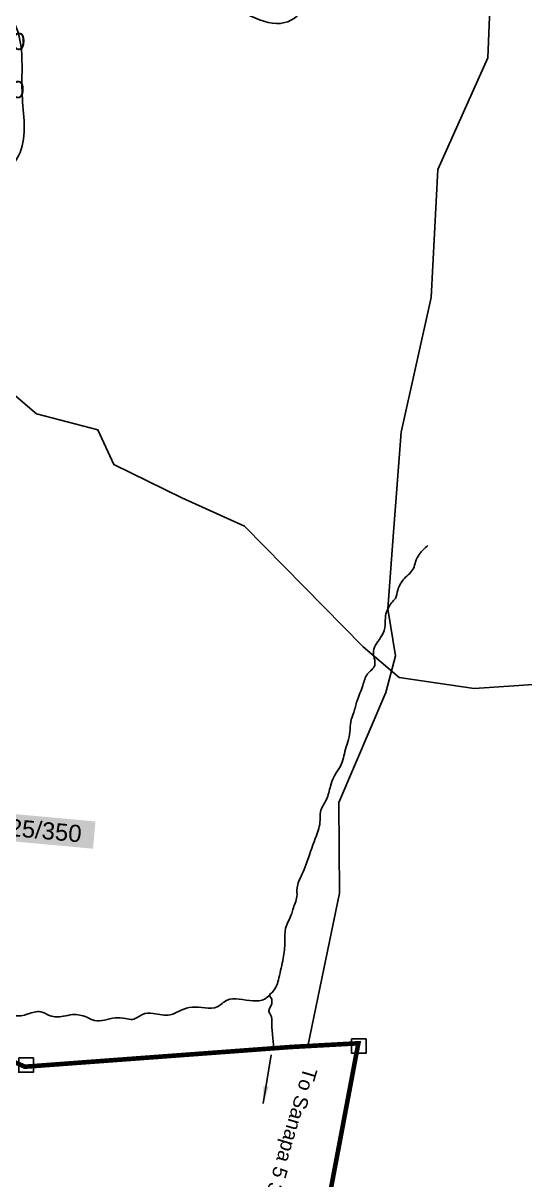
# Model space of a CAD drawing. Header units: feet. Extents: x 746667 to 763555, y 1616206 to 1623008.
# Drawn here: x 759219 to 760092, y 1617329 to 1619343 of the extents above; entities that cross this region are included whole.
import ezdxf
from ezdxf.enums import TextEntityAlignment as Align

# ---------------------------------------------------------------- set-up
doc = ezdxf.new("R2010")
doc.units = ezdxf.units.FT
doc.header["$LTSCALE"] = 15
doc.header["$MEASUREMENT"] = 0
doc.linetypes.add('HIDDEN2', pattern=[0.1875, 0.125, -0.0625])
for name, color, linetype in [('ARROWS', 5, 'Continuous'), ('CANAL1', 7, 'Continuous'), ('CSMark', 72, 'Continuous'), ('HILL', 17, 'Continuous'), ('ROAD NAME', 255, 'Continuous'), ('STRUCTURE', 5, 'Continuous'), ('TANKS-STREAM', 4, 'Continuous'), ('VILLAGE STONES', 240, 'Continuous')]:
    doc.layers.add(name, color=color, linetype=linetype)
doc.layers.add('VILLAGE BOUNDRY', color=5, linetype='HIDDEN2', lineweight=100)
doc.styles.get("Standard").update_dxf_attribs({"font": 'arial.ttf'})
doc.linetypes.add('DOTS', pattern='A,1e-06,-3,["●",Standard,S=3,R=0,X=-1.25,Y=-1.25],-3', length=6.000001)
doc.dimstyles.get("Standard").update_dxf_attribs({"dimtxt": 0.18, "dimasz": 30, "dimexe": 0.18, "dimexo": 0.0625, "dimgap": 0.09, "dimtad": 0, "dimtih": 1, "dimtoh": 1, "dimdec": 4, "dimzin": 0, "dimdsep": 46, "dimtxsty": 'Standard', "dimcen": 0.09, "dimadec": 0, "dimazin": 0, "dimtfac": 1, "dimtdec": 4, "dimtofl": 0, "dimtmove": 0, "dimatfit": 3, "dimfxl": 1, "dimtolj": 1, "dimtzin": 0, "dimarcsym": 0})

msp = doc.modelspace()

# ---------------------------------------------------------------- linework, layer by layer
at = {"layer": 'CANAL1', "color": 6, "linetype": 'DOTS', "ltscale": 0.2}
for points in [[(759714.1, 1617562.2), (759769.6, 1617828.1), (759768.1, 1617986.5), (759849.8, 1618177.8), (759866.6, 1618241.5), (759853.6, 1618323.4), (759863.4, 1618456.6), (759876.4, 1618631.2), (759928.6, 1618865.4), (759940.3, 1619088.2), (760027.5, 1619282.6), (760033.7, 1619440.8)], [(760115.4, 1618192.1), (760003.9, 1618184.5), (759873.3, 1618203.6), (759810.8, 1618257), (759604, 1618467.4), (759495.1, 1618516.4), (759376.9, 1618574.7), (759349.3, 1618634.8), (759242.4, 1618662.8), (759138, 1618751.9), (758920.8, 1618852.8), (758853.5, 1618915.1), (758775.5, 1619018.4), (758646, 1619073.6), (758524.4, 1619155.4), (758288.7, 1619275.1), (758128, 1619342), (757894.7, 1619393.2)]]:
    msp.add_lwpolyline(points, dxfattribs=at)
at = {"layer": 'HILL', "lineweight": -2}
msp.add_spline([(758165.6, 1617731), (758151.4, 1617849.7), (758282.3, 1617906.3), (758396.5, 1617889), (758473.9, 1617906.8), (758513.5, 1617969.1), (758543.9, 1618044.5), (758571.6, 1618034), (758596.2, 1618018.5), (758633.9, 1618049.8), (758655.2, 1618058.1), (758697.3, 1618075.6), (758745.3, 1618114.1), (758795.6, 1618140.9), (758857, 1618202), (758906, 1618271.8), (758943.6, 1618314.5), (759014.8, 1618409.2), (759135.9, 1618565.4), (759163.5, 1618668.1), (759170.8, 1618733.9), (759183.5, 1618843.2), (759185.9, 1618884.2), (759180.8, 1618924.6), (759164.3, 1618963.1), (759167.2, 1619051.2), (759192.6, 1619084.9), (759213.8, 1619117.7), (759217.6, 1619218.6), (759212.3, 1619319.6), (759180, 1619387), (759149.4, 1619424), (759038.6, 1619461.1), (758929.4, 1619489.3), (758855.1, 1619579), (758726.8, 1619673.9), (758416.7, 1619807.6), (758295.8, 1619866.3), (758225.9, 1619866.8), (758183.6, 1619858), (758134, 1619877.4), (758146.1, 1619949.5), (758258.2, 1619989.8), (758359.1, 1620018), (758438.7, 1620017.1), (758475.2, 1620037.1), (758528.3, 1620052.8), (758627.2, 1620143.7), (758693.3, 1620135.9), (758728.8, 1620129), (758766, 1620111.9), (758772.5, 1620084), (758783, 1619983.5), (758798.2, 1619946.5), (758826, 1619863.6), (758861, 1619819.1), (758925.1, 1619734.3), (758981.7, 1619666.7), (759147.5, 1619585.7), (759341.7, 1619491.6), (759537.5, 1619398.3), (759666.3, 1619342.4), (759806, 1619609), (759915.7, 1619734.3), (759939, 1619792.8), (759925.1, 1619852.8), (759954.1, 1619948.5), (760001.2, 1619991.7), (760073.7, 1619991.9), (760122.5, 1619985.9), (760411.8, 1620075.7), (760506, 1620203.4), (760535.7, 1620221.1), (760583.8, 1620221.2), (760625.5, 1620263.3), (760667.7, 1620348.3), (760722.8, 1620486.1), (760721.5, 1620622.6), (760743.6, 1620817.5), (760772.8, 1620898.6), (760779.2, 1620929.9), (760719.5, 1620941.9), (760757.2, 1621035.9), (760881.4, 1621134.1), (760947.5, 1621162.3), (760994.1, 1621164.8), (761029.3, 1621131.9), (761128.7, 1621234.6), (761161.2, 1621507), (761116, 1621948.9), (761215.4, 1622296.8)], degree=3, dxfattribs=at)
at = {"layer": 'TANKS-STREAM', "lineweight": -2}
for points in [[(759059.2, 1617601.3), (759066.3, 1617604.6), (759076.9, 1617608.3), (759083.8, 1617609.9), (759095.9, 1617613.1), (759111.7, 1617616.9), (759147.7, 1617611.7), (759160.1, 1617612.5), (759177.5, 1617616.5), (759186.5, 1617618.2), (759198.6, 1617616.1), (759215.5, 1617614.8), (759227.7, 1617618), (759250.1, 1617621.8), (759266.2, 1617614.9), (759289.1, 1617614), (759304.9, 1617616.9), (759329.9, 1617612.3), (759343.3, 1617606.6), (759379, 1617611.3), (759397.2, 1617610.1), (759409.5, 1617608.5), (759418.7, 1617612.4), (759426.7, 1617617.2), (759445.4, 1617618.8), (759474.8, 1617616.6), (759493.9, 1617624.4), (759513.1, 1617630), (759556.8, 1617630.7), (759573.9, 1617642), (759594.9, 1617643.9), (759639.9, 1617644.4), (759652.1, 1617655.7), (759660.3, 1617667.9), (759664, 1617680.9), (759671.6, 1617715), (759674.3, 1617744.2), (759675.7, 1617767.3), (759685.5, 1617790.4), (759688.3, 1617799.8), (759695.3, 1617822.5), (759695.7, 1617837.5), (759704.1, 1617861.1), (759711.2, 1617878.6), (759727.3, 1617923.5), (759735.4, 1617951.3), (759736.4, 1617969.9), (759746.6, 1617991.4), (759753.8, 1618014.6), (759759.4, 1618030.4), (759768.3, 1618044.7), (759775.2, 1618060.3), (759778.8, 1618074.8), (759787.6, 1618108.9), (759788.9, 1618126.7), (759794.1, 1618143), (759800, 1618163.1), (759809.9, 1618190), (759818.4, 1618210.2), (759830.6, 1618224.8), (759829.9, 1618237.6), (759828.3, 1618249.9), (759843.1, 1618276.7), (759848.7, 1618295.2), (759849.6, 1618311.4), (759853.6, 1618323.3), (759860.1, 1618333.9), (759866.7, 1618341.6), (759870.7, 1618356.1), (759874.9, 1618366.1), (759882.2, 1618376.3), (759898, 1618393.6), (759901.6, 1618405.2), (759907.9, 1618418.1), (759923.1, 1618433.7)], [(759651.3, 1617654.8), (759647.7, 1617650.8), (759651.5, 1617643.8), (759651.9, 1617640.5), (759651.3, 1617634.5), (759646.7, 1617622.7), (759649.7, 1617616.5), (759651.6, 1617601.1), (759651.8, 1617593.2), (759653, 1617581.5), (759654.8, 1617558.3)]]:
    msp.add_spline(points, degree=3, dxfattribs=at)
at = {"layer": 'VILLAGE BOUNDRY', "lineweight": -2, "ltscale": 25, "const_width": 8}
msp.add_lwpolyline([(761626.2, 1619377.2), (761684.5, 1619243.2), (761844.9, 1618898.4), (761770.6, 1618372.2), (761745, 1618133.2), (761652.8, 1617640.7), (760717.9, 1617160.1), (760251.6, 1616926), (759644.1, 1616616.7), (759652.2, 1616894.2), (759716.9, 1617114.5), (759802.2, 1617567), (759685.8, 1617560.6), (759222.1, 1617526.2), (758738.5, 1617749.1), (758136.6, 1617729.4), (757900.4, 1617756.5), (757846.1, 1617732.1), (757769.3, 1617722.5), (757353.4, 1617667.1)], dxfattribs=at)
at = {"layer": 'VILLAGE STONES', "lineweight": -2}
for points in [[(759790.2, 1617574.5), (759815.7, 1617574.6), (759815.8, 1617549.9), (759790.3, 1617549.8)], [(759211.6, 1617541.4), (759237.1, 1617541.4), (759237.2, 1617516.7), (759211.7, 1617516.6)]]:
    msp.add_lwpolyline(points, close=True, dxfattribs=at)

# ---------------------------------------------------------------- texts
at = {"layer": 'CSMark', "color": 1}
for s, p in [('245.900', (759071.9, 1619314.1)), ('246.000', (759070.5, 1619230.2))]:
    msp.add_text(s, height=30, rotation=358.8701, dxfattribs=at).set_placement(p, align=Align.MIDDLE_LEFT)
at = {"layer": 'ROAD NAME', "lineweight": -2}
msp.add_text('To Sanapa 5 3/4Miles', height=24.855, rotation=253.4678, dxfattribs=at).set_placement((759707.5, 1617526.8))
at = {"layer": 'STRUCTURE', "color": 5, "insert": (758606.5, 1618012), "char_height": 29.758, "width": 731.937, "attachment_point": 1, "rotation": 354.756, "bg_fill": 1, "box_fill_scale": 1.3, "bg_fill_color": 7, "bg_fill_true_color": 16777215, "bg_fill_transparency": 4390977}
msp.add_mtext('\\pi18.142;KUDERU R.F Start@KM 247.125/350', dxfattribs=at)

# ---------------------------------------------------------------- leaders
at = {"layer": 'ARROWS', "lineweight": -2}
msp.add_leader([(759636.8, 1617462.4), (759650.6, 1617546.8)], dimstyle='Standard', override={"dimgap": 0.09, "dimtad": 0}, dxfattribs=at)

doc.saveas('drawing.dxf')
